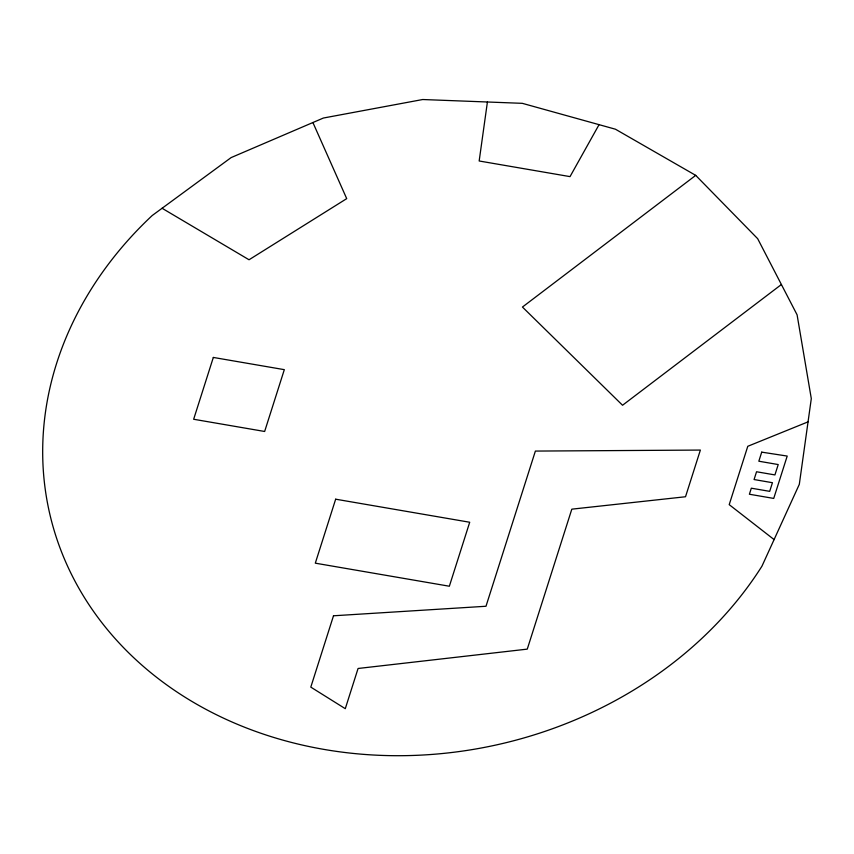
<?xml version="1.0" encoding="UTF-8"?>
<svg xmlns="http://www.w3.org/2000/svg" width="854" height="854" viewBox="0 0 854 854"><rect width="100%" height="100%" fill="white"/><g stroke="black" fill="none" stroke-linecap="round" stroke-linejoin="round"><path stroke-width="1.28" d="M487.41 102L479.169 160.99L570.024 176.618L599.06 124.663M695.711 175.369L615.435 129.21L522.317 103.334L422.709 99.523L323.388 118.033L231.135 157.584L152.225 215.507A387.118 325.406 -12.8 0 0 196.463 704.08A387.118 325.406 -12.8 0 0 761.96 566.159L799.312 484.346L811.3 398.615L797.092 314.827L757.669 238.682L695.711 175.369L522.445 307.045L622.545 405.255L781.399 284.521M808.055 421.855L747.784 446.29L729.209 504.65L774.098 539.589M162.089 208.269L249.037 259.765L346.713 198.64L312.906 122.528M213.329 357.442L193.655 419.261L264.644 431.473L284.318 369.654L213.329 357.442M335.665 499.195L315.307 563.17L449.353 586.228L469.711 522.253L335.665 499.195M333.498 615.787L310.803 687.118L345.283 708.681L358.072 668.479L527.27 649.125L571.817 509.165L685.516 496.75L700.376 450.069L535.383 451.072L485.99 606.255L333.498 615.787M761.715 452.14L758.832 461.213L778.218 464.555L774.92 474.92L756.548 471.76L754.071 479.542L772.443 482.702L769.689 491.349L751.317 488.189L749.396 494.242L773.724 498.426L787.207 456.068L761.715 452.14"/></g></svg>
